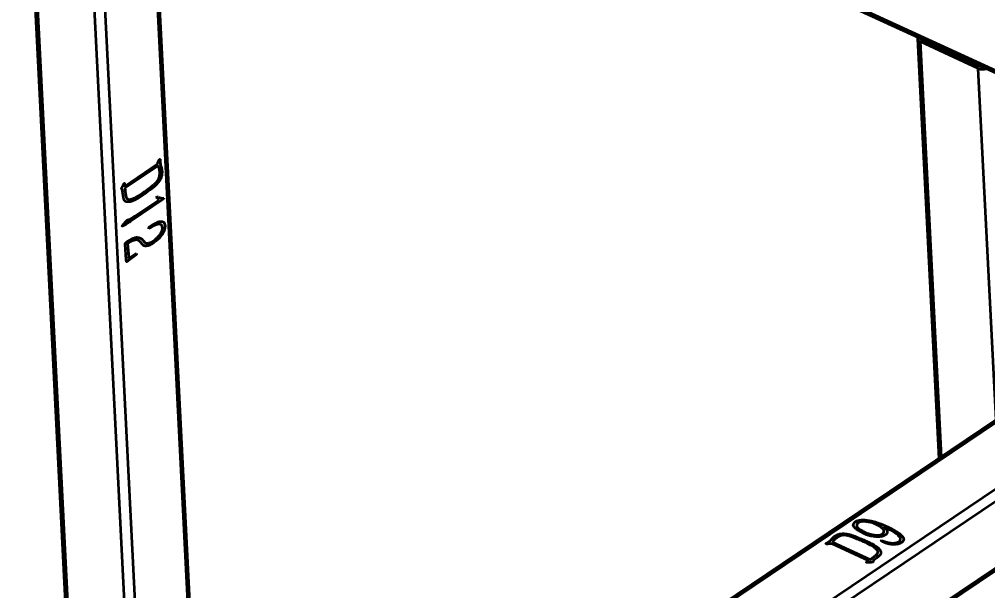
# Model space of a CAD drawing. Header units: millimetres. Extents: x 0 to 14850, y 0 to 10502.
# Drawn here: x 5102 to 7483, y 7510 to 8915 of the extents above; entities that cross this region are included whole.
import ezdxf

# ---------------------------------------------------------------- set-up
doc = ezdxf.new("R2010")
doc.units = ezdxf.units.MM
doc.header["$LTSCALE"] = 50
doc.layers.add('迈迪拼图', color=7, linetype='Continuous', lineweight=0)
doc.styles.add('SLDTEXTSTYLE4', font='SIMSUN.TTC')
doc.dimstyles.new('SLDDIMSTYLE0', dxfattribs={"dimtxt": 175, "dimasz": 175, "dimexe": 0, "dimexo": 0.0625, "dimgap": 43.75, "dimtad": 2, "dimlfac": 0.22, "dimrnd": 1e-09, "dimzin": 12, "dimdsep": 46, "dimtxsty": 'SLDTEXTSTYLE4', "dimsah": 1, "dimcen": 0.09, "dimadec": 0, "dimazin": 3, "dimtfac": 1, "dimtdec": 3, "dimtofl": 0, "dimtmove": 0, "dimatfit": 3, "dimfxl": 0, "dimfrac": 2, "dimtolj": 1, "dimtzin": 12, "dimarcsym": 0})

# ---------------------------------------------------------------- blocks, each defined once
blk = doc.blocks.new('_D')
at = {"layer": '迈迪拼图'}
for p, q in [((5247.2, 10188.9), (5711.4, 10501.9)), ((12500.6, 7344.7), (5678.4, 10479.6)), ((12069.3, 7054), (12533.6, 7366.9))]:
    blk.add_line(p, q, dxfattribs=at)
for points in [[(5678.4, 10479.6), (5798.5, 10394.8), (5821, 10443.8)], [(12500.6, 7344.7), (12380.5, 7429.5), (12358, 7380.6)]]:
    blk.add_solid(points, dxfattribs=at)
at = {"layer": '迈迪拼图', "insert": (8989.5, 9182.3), "char_height": 175, "attachment_point": 1, "rotation": 335.32, "style": 'SLDTEXTSTYLE4'}
blk.add_mtext('2000', dxfattribs=at)

msp = doc.modelspace()

# ---------------------------------------------------------------- linework, layer by layer
at = {"color": 7, "linetype": 'Continuous', "lineweight": 35}
for p, q in [((5254.522, 9816.572), (8255.507, 8437.543)), ((5531.649, 7277.388), (5406.894, 9746.553)), ((5102.046, 9712.559), (5226.139, 7256.496)), ((7310.449, 8867.888), (7362.605, 7835.612)), ((7459.88, 8794.886), (7316.615, 8860.72)), ((7465.877, 8798.928), (7322.611, 8864.763)), ((5447.913, 8571.516), (5447.611, 8567.706)), ((5447.913, 8571.516), (5448.255, 8571.359)), ((5448.255, 8571.359), (5447.952, 8567.549)), ((5361.159, 8505.464), (5441.831, 8559.847)), ((5442.835, 8555.324), (5361.388, 8500.418)), ((5443.176, 8555.167), (5361.729, 8500.261)), ((5442.776, 8563.085), (5444.905, 8568.097)), ((5442.835, 8555.324), (5443.176, 8555.167)), ((5444.593, 8552.339), (5443.176, 8555.167)), ((5447.611, 8567.706), (5447.814, 8563.676)), ((5447.611, 8567.706), (5447.952, 8567.549)), ((5447.814, 8563.676), (5448.155, 8563.519)), ((5447.952, 8567.549), (5448.155, 8563.519)), ((5448.459, 8560.712), (5448.961, 8556.853)), ((5448.459, 8560.712), (5448.8, 8560.555)), ((5448.8, 8560.555), (5449.302, 8556.696)), ((5448.961, 8556.853), (5451.018, 8550.673)), ((5448.961, 8556.853), (5449.302, 8556.696)), ((5449.302, 8556.696), (5451.36, 8550.516)), ((5451.018, 8550.673), (5451.36, 8550.516)), ((5452.382, 8542.814), (5452.724, 8542.657)), ((8406.321, 8539.211), (5707.878, 6720.113)), ((8415.725, 8539.165), (5717.282, 6720.067)), ((5356.644, 8506.617), (5358.511, 8510.27)), ((5360.527, 8511.394), (5360.818, 8505.621)), ((5360.527, 8511.394), (5360.868, 8511.238)), ((5360.818, 8505.621), (5361.159, 8505.464)), ((5360.868, 8511.238), (5361.159, 8505.464)), ((5361.388, 8500.418), (5361.729, 8500.261)), ((5356.732, 8485.72), (5355.528, 8493.687)), ((5361.69, 8494.444), (5362.894, 8486.478)), ((5361.69, 8494.444), (5362.031, 8494.287)), ((5362.031, 8494.287), (5363.235, 8486.321)), ((5362.894, 8486.478), (5363.235, 8486.321)), ((5400.459, 8480.057), (5400.8, 8479.9)), ((5438.51, 8477.153), (5441.094, 8479.693)), ((5445.95, 8471.794), (5438.51, 8477.153)), ((5440.752, 8479.85), (5442.723, 8479.042)), ((5441.094, 8479.693), (5443.064, 8478.886)), ((5454.015, 8476.019), (5457.53, 8475.995)), ((5457.197, 8475.997), (5457.296, 8474.037)), ((5457.53, 8475.995), (5457.637, 8473.88)), ((5457.296, 8474.037), (5375.519, 8419.115)), ((5457.637, 8473.88), (5375.86, 8418.959)), ((5385.591, 8431.282), (5445.95, 8471.794)), ((5457.296, 8474.037), (5457.637, 8473.88)), ((5860.548, 6654.233), (8558.99, 8473.33)), ((5356.575, 8409.948), (5358.534, 8412.244)), ((5358.534, 8412.244), (5363.968, 8418.124)), ((5375.519, 8419.115), (5375.86, 8418.959)), ((5459.858, 8407.457), (5460.199, 8407.3)), ((5420.268, 8400.333), (5420.121, 8403.248)), ((5425.022, 8403.747), (5420.25, 8400.696)), ((5425.363, 8403.59), (5420.268, 8400.333)), ((5425.022, 8403.747), (5425.363, 8403.59)), ((5364.878, 8324.509), (5362.163, 8362.374)), ((5374.275, 8368.118), (5367.8, 8364.167)), ((5367.8, 8364.167), (5370.457, 8330.253)), ((5367.8, 8364.167), (5368.141, 8364.01)), ((5374.616, 8367.961), (5368.141, 8364.01)), ((5368.141, 8364.01), (5370.798, 8330.096)), ((5374.275, 8368.118), (5374.616, 8367.961)), ((5404.875, 8361.433), (5399.63, 8367.681)), ((5404.565, 8373.581), (5408.979, 8368.37)), ((5404.565, 8373.581), (5404.906, 8373.425)), ((5404.906, 8373.425), (5409.32, 8368.213)), ((5408.979, 8368.37), (5413.157, 8365.291)), ((5408.979, 8368.37), (5409.32, 8368.213)), ((5424.287, 8361.339), (5424.628, 8361.183)), ((5389.733, 8336.656), (5369.46, 8321.984)), ((5390.074, 8336.499), (5369.801, 8321.828)), ((5376.488, 8330.917), (5389.938, 8339.186)), ((5389.615, 8338.987), (5389.733, 8336.656)), ((5389.733, 8336.656), (5390.074, 8336.499)), ((5389.938, 8339.186), (5390.074, 8336.499)), ((5369.46, 8321.984), (5369.801, 8321.828)), ((5370.457, 8330.253), (5370.798, 8330.096)), ((5370.928, 8328.909), (5371.354, 8328.713)), ((6030.258, 6567.98), (8577.887, 8285.409)), ((7156.242, 7678.483), (7156.223, 7678.859)), ((7235.85, 7662.85), (7229.186, 7666.094)), ((7229.205, 7665.718), (7229.186, 7666.094)), ((7106.44, 7643.528), (7106.421, 7643.903)), ((7194.656, 7648.782), (7194.637, 7649.158)), ((7224.563, 7649.881), (7224.544, 7650.257)), ((7245.881, 7657.905), (7235.85, 7662.85)), ((7241.222, 7665.083), (7241.203, 7665.458)), ((7085.27, 7625.879), (7088.597, 7627.505)), ((7085.289, 7625.503), (7085.27, 7625.879)), ((7085.289, 7625.503), (7088.616, 7627.129)), ((7088.597, 7627.505), (7091.813, 7629.673)), ((7088.616, 7627.129), (7088.597, 7627.505)), ((7088.616, 7627.129), (7091.832, 7629.297)), ((7095.292, 7625.281), (7089.912, 7624.625)), ((7091.832, 7629.297), (7091.813, 7629.673)), ((7093.891, 7631.691), (7096.793, 7634.029)), ((7093.91, 7631.315), (7093.891, 7631.691)), ((7093.91, 7631.315), (7096.812, 7633.654)), ((7096.793, 7634.029), (7100.711, 7638.848)), ((7096.812, 7633.654), (7096.793, 7634.029)), ((7096.812, 7633.654), (7100.73, 7638.472)), ((7190.298, 7583.899), (7098.519, 7626.074)), ((7100.73, 7638.472), (7100.711, 7638.848)), ((7103.128, 7632.152), (7101.61, 7629.54)), ((7101.61, 7629.54), (7194.272, 7586.96)), ((7101.629, 7629.165), (7101.61, 7629.54)), ((7101.629, 7629.165), (7194.291, 7586.584)), ((7188.473, 7630.111), (7188.454, 7630.487)), ((7219.93, 7632.467), (7222.096, 7633.928)), ((7223.614, 7630.774), (7219.93, 7632.467)), ((7220.272, 7632.31), (7222.115, 7633.552)), ((7222.115, 7633.552), (7222.096, 7633.928)), ((7199.038, 7590.174), (7204.93, 7595.146)), ((7199.057, 7589.798), (7204.949, 7594.77)), ((7204.949, 7594.77), (7204.93, 7595.146)), ((7185.691, 7580.793), (7190.298, 7583.899)), ((7185.71, 7580.417), (7185.691, 7580.793)), ((7185.71, 7580.417), (7190.317, 7583.523)), ((7191.964, 7579.462), (7187.859, 7579.254)), ((7190.317, 7583.523), (7190.298, 7583.899)), ((7194.291, 7586.584), (7194.272, 7586.96)), ((7199.057, 7589.798), (7199.038, 7590.174)), ((7209.198, 7589.875), (7203.307, 7584.903))]:
    msp.add_line(p, q, dxfattribs=at)
at = {"color": 8, "linetype": 'Continuous', "lineweight": 35}
for p, q in [((5255.561, 9822.508), (8261.165, 8441.357)), ((5268.589, 9810.107), (5401.207, 7185.31)), ((5375.57, 7183.495), (5242.988, 9807.573)), ((5527.135, 7270.201), (5401.901, 9748.847)), ((5107.658, 9716.343), (5232.304, 7249.329)), ((7316.615, 8860.72), (7368.218, 7839.395)), ((7322.061, 8866.485), (7322.137, 8864.998)), ((7455.449, 8803.72), (7455.373, 8805.225)), ((7503.547, 7930.625), (7459.88, 8794.886)), ((7468.543, 8799.173), (7468.598, 8798.095)), ((8573.394, 8452.031), (5880.609, 6636.747)), ((6024.56, 6570.598), (8581.368, 8294.215))]:
    msp.add_line(p, q, dxfattribs=at)
at = {"color": 7, "linetype": 'Continuous', "lineweight": 35, "flags": 128}
msp.add_lwpolyline([(7311.355, 8871.405), (7310.6, 8869.527), (7310.48, 8867.522), (7311.056, 8865.566), (7312.306, 8863.735), (7314.184, 8862.099), (7316.615, 8860.72)], dxfattribs=at)
at = {"color": 7, "linetype": 'Continuous', "lineweight": 35}
for centre, radius, start, end in [((7324.312, 8869.478), 5.012, 202.20786, 250.17102), ((7470.983, 8821.928), 29.232, 247.679266, 287.403735), ((7471.154, 8811.338), 13.485, 246.964134, 271.086344)]:
    msp.add_arc(centre, radius, start, end, dxfattribs=at)
for points, knots in [([(5444.905, 8568.097), (5445.084, 8568.574), (5445.41, 8569.442), (5446.091, 8570.495), (5446.741, 8571.253), (5447.356, 8571.599), (5447.891, 8571.659), (5448.133, 8571.459), (5448.255, 8571.359)], [0, 0, 0, 0, 0.24175113, 0.43964819, 0.60107501, 0.74420219, 0.87186555, 1, 1, 1, 1]), ([(5441.831, 8559.847), (5441.982, 8560.48), (5442.238, 8561.56), (5442.619, 8562.639), (5442.776, 8563.085)], [0, 0, 0, 0, 0.58635291, 1, 1, 1, 1]), ([(5447.439, 8537.085), (5447.422, 8537.773), (5447.386, 8539.219), (5447.132, 8541.346), (5446.812, 8543.625), (5446.379, 8545.918), (5445.868, 8548.027), (5445.446, 8549.872), (5445.023, 8551.265), (5444.723, 8552.014), (5444.593, 8552.339)], [0, 0, 0, 0, 0.120319144, 0.252758901, 0.395908838, 0.551919545, 0.702126252, 0.826747416, 0.924982714, 1, 1, 1, 1]), ([(5447.814, 8563.676), (5447.825, 8563.614), (5447.87, 8563.357), (5447.998, 8562.804), (5448.212, 8561.887), (5448.368, 8561.143), (5448.459, 8560.712)], [0, 0, 0, 0, 0.06048324, 0.25174806, 0.56544567, 1, 1, 1, 1]), ([(5448.155, 8563.519), (5448.166, 8563.457), (5448.211, 8563.2), (5448.339, 8562.647), (5448.553, 8561.73), (5448.709, 8560.987), (5448.8, 8560.555)], [0, 0, 0, 0, 0.06048324, 0.25174806, 0.56544567, 1, 1, 1, 1]), ([(5451.018, 8550.673), (5451.17, 8550.146), (5451.487, 8549.043), (5451.85, 8547.182), (5452.176, 8545.105), (5452.312, 8543.595), (5452.382, 8542.814)], [0, 0, 0, 0, 0.218817189, 0.458514787, 0.71988485, 1, 1, 1, 1]), ([(5451.36, 8550.516), (5451.511, 8549.99), (5451.828, 8548.886), (5452.191, 8547.025), (5452.517, 8544.948), (5452.653, 8543.438), (5452.724, 8542.657)], [0, 0, 0, 0, 0.218817189, 0.458514787, 0.71988485, 1, 1, 1, 1]), ([(5452.382, 8542.814), (5452.416, 8541.999), (5452.481, 8540.444), (5452.444, 8538.112), (5452.358, 8535.948), (5452.101, 8533.263), (5451.422, 8529.953), (5450.124, 8526.002), (5448.266, 8522.111), (5446.375, 8518.957), (5444.6, 8516.443), (5443.077, 8514.474), (5441.37, 8512.471), (5439.493, 8510.407), (5437.428, 8508.301), (5435.173, 8506.217), (5432.746, 8504.03), (5429.291, 8501.14), (5424.946, 8497.678), (5419.758, 8493.83), (5414.568, 8490.191), (5410.228, 8486.971), (5406.806, 8484.514), (5404.461, 8482.843), (5402.374, 8481.374), (5401.067, 8480.475), (5400.459, 8480.057)], [0, 0, 0, 0, 0.02993597, 0.05712912, 0.08267692, 0.10567088, 0.14844661, 0.19065784, 0.2334915, 0.27933633, 0.30392475, 0.33070447, 0.35934525, 0.39041112, 0.4238875, 0.45979383, 0.49799686, 0.53917941, 0.62228246, 0.70126381, 0.7805225, 0.86298687, 0.90314989, 0.93943058, 0.97183056, 1, 1, 1, 1]), ([(5452.724, 8542.657), (5452.758, 8541.842), (5452.822, 8540.287), (5452.786, 8537.955), (5452.699, 8535.792), (5452.442, 8533.107), (5451.763, 8529.797), (5450.465, 8525.846), (5448.607, 8521.954), (5446.716, 8518.8), (5444.941, 8516.286), (5443.418, 8514.318), (5441.711, 8512.315), (5439.834, 8510.25), (5437.769, 8508.144), (5435.514, 8506.06), (5433.087, 8503.874), (5429.632, 8500.984), (5425.287, 8497.521), (5420.099, 8493.673), (5414.909, 8490.035), (5410.569, 8486.815), (5407.147, 8484.358), (5404.803, 8482.686), (5402.715, 8481.217), (5401.408, 8480.318), (5400.8, 8479.9)], [0, 0, 0, 0, 0.02993597, 0.05712912, 0.08267692, 0.10567088, 0.14844661, 0.19065784, 0.2334915, 0.27933633, 0.30392475, 0.33070447, 0.35934525, 0.39041112, 0.4238875, 0.45979383, 0.49799686, 0.53917941, 0.62228246, 0.70126381, 0.7805225, 0.86298687, 0.90314989, 0.93943058, 0.97183056, 1, 1, 1, 1]), ([(5414.075, 8494.435), (5414.954, 8495.095), (5416.772, 8496.461), (5419.595, 8498.61), (5422.609, 8500.876), (5425.732, 8503.203), (5428.798, 8505.518), (5431.615, 8507.891), (5434.143, 8510.058), (5436.365, 8512.215), (5438.347, 8514.329), (5440.139, 8516.433), (5441.726, 8518.62), (5443.169, 8520.78), (5444.393, 8523), (5445.373, 8525.241), (5446.137, 8527.508), (5446.761, 8530.399), (5447.266, 8533.641), (5447.385, 8536.02), (5447.439, 8537.085)], [0, 0, 0, 0, 0.06304526, 0.13045595, 0.20273976, 0.27935623, 0.35441847, 0.42271832, 0.48363871, 0.53812756, 0.58738825, 0.63393331, 0.67784955, 0.71954147, 0.75920387, 0.7972761, 0.83430988, 0.87249403, 0.9429155, 1, 1, 1, 1]), ([(5353.242, 8498.323), (5353.232, 8498.487), (5353.206, 8498.895), (5353.491, 8499.773), (5353.927, 8500.921), (5354.555, 8502.297), (5355.218, 8503.696), (5355.773, 8504.94), (5356.247, 8505.88), (5356.528, 8506.402), (5356.644, 8506.617)], [0, 0, 0, 0, 0.06438682, 0.16078187, 0.29615797, 0.47293389, 0.65481168, 0.80462411, 0.91961644, 1, 1, 1, 1]), ([(5358.511, 8510.27), (5358.665, 8510.577), (5358.94, 8511.127), (5359.354, 8511.807), (5359.68, 8512.32), (5360.047, 8512.6), (5360.374, 8512.666), (5360.767, 8512.704), (5360.916, 8512.089), (5360.886, 8511.568), (5360.868, 8511.238)], [0, 0, 0, 0, 0.17761857, 0.31860907, 0.42016637, 0.49210237, 0.59796119, 0.68914972, 0.80249762, 1, 1, 1, 1]), ([(5360.327, 8512.799), (5360.337, 8512.798), (5360.416, 8512.787), (5360.582, 8512.35), (5360.551, 8511.82), (5360.527, 8511.394)], [0, 0, 0, 0, 0.02879934, 0.21935164, 1, 1, 1, 1]), ([(5361.388, 8500.418), (5361.394, 8499.772), (5361.404, 8498.568), (5361.465, 8496.923), (5361.544, 8495.566), (5361.645, 8494.788), (5361.69, 8494.444)], [0, 0, 0, 0, 0.31580491, 0.58830612, 0.81779531, 1, 1, 1, 1]), ([(5361.729, 8500.261), (5361.735, 8499.615), (5361.746, 8498.411), (5361.806, 8496.767), (5361.885, 8495.409), (5361.986, 8494.631), (5362.031, 8494.287)], [0, 0, 0, 0, 0.31580491, 0.58830612, 0.81779531, 1, 1, 1, 1]), ([(5355.528, 8493.687), (5355.376, 8494.425), (5355.099, 8495.773), (5354.38, 8496.951), (5353.808, 8497.553), (5353.503, 8497.877), (5353.316, 8498.114), (5353.259, 8498.275), (5353.242, 8498.323)], [0, 0, 0, 0, 0.37640459, 0.68720906, 0.81327635, 0.90782682, 0.97235792, 1, 1, 1, 1]), ([(5400.8, 8479.9), (5400.122, 8479.478), (5398.68, 8478.582), (5396.391, 8477.24), (5393.858, 8475.687), (5390.173, 8473.521), (5385.479, 8470.916), (5380.818, 8468.799), (5377.227, 8467.508), (5374.646, 8466.811), (5372.171, 8466.367), (5369.835, 8466.254), (5367.661, 8466.313), (5365.719, 8466.646), (5364.018, 8467.166), (5362.549, 8467.913), (5361.331, 8468.946), (5360.309, 8470.228), (5359.489, 8471.78), (5358.9, 8473.713), (5358.393, 8476.015), (5357.852, 8478.765), (5357.29, 8482.052), (5356.927, 8484.442), (5356.732, 8485.72)], [0, 0, 0, 0, 0.03519331, 0.07476752, 0.11868005, 0.16658324, 0.26583372, 0.36208211, 0.40931607, 0.45491615, 0.49995669, 0.54394733, 0.58623233, 0.62490913, 0.66087655, 0.6935593, 0.7247768, 0.75526342, 0.78586754, 0.8166344, 0.85165212, 0.89367057, 0.9431127, 1, 1, 1, 1]), ([(5362.894, 8486.478), (5363.2, 8484.542), (5363.811, 8480.673), (5364.978, 8475.584), (5367.057, 8474.398), (5367.867, 8473.936)], [0, 0, 0, 0, 0.37928648, 0.75803309, 1, 1, 1, 1]), ([(5363.235, 8486.321), (5363.541, 8484.385), (5364.152, 8480.516), (5365.32, 8475.427), (5367.398, 8474.242), (5368.208, 8473.78)], [0, 0, 0, 0, 0.37928648, 0.75803309, 1, 1, 1, 1]), ([(5400.459, 8480.057), (5399.78, 8479.635), (5398.339, 8478.739), (5396.05, 8477.397), (5393.516, 8475.844), (5389.832, 8473.677), (5385.138, 8471.073), (5380.477, 8468.956), (5376.886, 8467.665), (5374.305, 8466.968), (5371.83, 8466.524), (5369.494, 8466.41), (5367.32, 8466.47), (5365.974, 8466.701), (5365.345, 8466.851), (5365.343, 8466.852)], [0, 0, 0, 0, 0.03519331, 0.074767519, 0.118680047, 0.166583237, 0.265833717, 0.362082112, 0.409316075, 0.454916147, 0.499956687, 0.543947327, 0.586232326, 0.624909135, 0.625, 0.625, 0.625, 0.625]), ([(5368.934, 8473.229), (5369.101, 8473.095), (5370.979, 8471.578), (5376.514, 8473.178), (5386.225, 8476.333), (5399.018, 8483.993), (5409.055, 8490.954), (5414.075, 8494.435)], [0, 0, 0, 0, 0.01590035, 0.1796631, 0.34364488, 0.6716933, 1, 1, 1, 1]), ([(5443.895, 8478.545), (5445.24, 8477.906), (5448.36, 8476.424), (5451.964, 8476.166), (5454.015, 8476.019)], [0, 0, 0, 0, 0.43107803, 1, 1, 1, 1]), ([(5363.968, 8418.124), (5364.478, 8418.73), (5365.36, 8419.778), (5366.517, 8421.07), (5367.279, 8421.878), (5367.891, 8422.387), (5368.51, 8422.389), (5369.415, 8422.663), (5370.579, 8422.918), (5371.942, 8423.357), (5373.424, 8423.921), (5375.015, 8424.612), (5376.796, 8425.601), (5378.477, 8426.563), (5380.107, 8427.645), (5381.667, 8428.664), (5383.531, 8429.885), (5384.869, 8430.792), (5385.591, 8431.282)], [0, 0, 0, 0, 0.076319, 0.1319609, 0.16936546, 0.18699139, 0.21449282, 0.25835662, 0.31399851, 0.3785449, 0.44759003, 0.51804054, 0.59610817, 0.68946766, 0.74640372, 0.8178283, 0.90167214, 1, 1, 1, 1]), ([(5375.86, 8418.959), (5375.122, 8418.484), (5373.706, 8417.575), (5371.682, 8416.215), (5369.847, 8415.063), (5368.204, 8413.962), (5366.748, 8413.046), (5365.483, 8412.267), (5364.41, 8411.551), (5362.723, 8410.539), (5360.41, 8409.213), (5358, 8407.856), (5356.307, 8407.127), (5355.5, 8406.828), (5354.888, 8406.847), (5354.937, 8407.268), (5354.956, 8407.438)], [0, 0, 0, 0, 0.10365948, 0.19875551, 0.28425641, 0.3611906, 0.42960333, 0.48840567, 0.53863312, 0.58035654, 0.7249894, 0.86256368, 0.92018947, 0.96040834, 0.98393802, 1, 1, 1, 1]), ([(5375.519, 8419.115), (5371.96, 8416.777), (5366.622, 8413.27), (5360.372, 8409.476), (5357.27, 8407.872), (5355.734, 8407.129), (5355.134, 8407.05), (5354.95, 8407.026)], [0, 0, 0, 0, 0.518546295, 0.777713756, 0.9075403, 0.971722607, 1, 1, 1, 1]), ([(5354.956, 8407.438), (5354.977, 8407.492), (5355.069, 8407.727), (5355.283, 8408.243), (5355.784, 8409.097), (5356.275, 8409.625), (5356.575, 8409.948)], [0, 0, 0, 0, 0.05542297, 0.24418679, 0.53682845, 1, 1, 1, 1]), ([(5420.121, 8403.248), (5420.855, 8403.805), (5422.255, 8404.867), (5424.264, 8406.345), (5426.072, 8407.614), (5428.266, 8409.146), (5431.034, 8410.93), (5433.269, 8412.224), (5434.444, 8412.904)], [0, 0, 0, 0, 0.15459008, 0.29471376, 0.42200728, 0.53336569, 0.75452059, 1, 1, 1, 1]), ([(5459.858, 8407.457), (5459.851, 8406.77), (5459.837, 8405.394), (5459.581, 8403.221), (5459.171, 8400.99), (5458.386, 8397.968), (5457.017, 8394.174), (5455.261, 8390.482), (5453.593, 8387.643), (5452.164, 8385.49), (5450.587, 8383.302), (5448.233, 8380.388), (5445.094, 8376.918), (5441.106, 8373.186), (5436.939, 8369.758), (5432.663, 8366.51), (5428.416, 8363.656), (5425.632, 8362.094), (5424.287, 8361.339)], [0, 0, 0, 0, 0.03516325, 0.07046876, 0.10526088, 0.14109755, 0.21197021, 0.28295884, 0.31986972, 0.3581347, 0.39941166, 0.44301746, 0.53312555, 0.62371022, 0.7171611, 0.81469695, 0.91052316, 1, 1, 1, 1]), ([(5460.199, 8407.3), (5460.192, 8406.614), (5460.179, 8405.237), (5459.922, 8403.064), (5459.512, 8400.833), (5458.727, 8397.811), (5457.358, 8394.017), (5455.602, 8390.326), (5453.934, 8387.486), (5452.505, 8385.333), (5450.928, 8383.145), (5448.575, 8380.231), (5445.435, 8376.761), (5441.447, 8373.029), (5437.28, 8369.601), (5433.005, 8366.353), (5428.757, 8363.499), (5425.973, 8361.937), (5424.628, 8361.183)], [0, 0, 0, 0, 0.03516325, 0.07046876, 0.10526088, 0.14109755, 0.21197021, 0.28295884, 0.31986972, 0.3581347, 0.39941166, 0.44301746, 0.53312555, 0.62371022, 0.7171611, 0.81469695, 0.91052316, 1, 1, 1, 1]), ([(5448.441, 8411.208), (5447.785, 8411.496), (5445.985, 8412.288), (5441.019, 8411.711), (5433.791, 8408.979), (5427.946, 8405.491), (5425.022, 8403.747)], [0, 0, 0, 0, 0.10286253, 0.28229629, 0.6409703, 1, 1, 1, 1]), ([(5448.782, 8411.051), (5448.126, 8411.339), (5446.326, 8412.131), (5441.36, 8411.554), (5434.133, 8408.822), (5428.287, 8405.335), (5425.363, 8403.59)], [0, 0, 0, 0, 0.10286253, 0.28229629, 0.6409703, 1, 1, 1, 1]), ([(5434.444, 8412.904), (5435.316, 8413.409), (5436.999, 8414.385), (5439.44, 8415.698), (5441.699, 8416.7), (5443.838, 8417.56), (5445.94, 8418.168), (5448.075, 8418.453), (5450.315, 8418.547), (5452.565, 8418.373), (5454.681, 8417.927), (5456.444, 8417.044), (5457.819, 8415.778), (5458.699, 8414.057), (5459.296, 8412.237), (5459.723, 8410.495), (5460.077, 8408.914), (5460.16, 8407.817), (5460.199, 8407.3)], [0, 0, 0, 0, 0.07739328, 0.14959047, 0.21690567, 0.27930194, 0.34159904, 0.40834023, 0.48037546, 0.55779241, 0.63332571, 0.70128762, 0.76234076, 0.82020073, 0.87309812, 0.92088683, 0.96272163, 1, 1, 1, 1]), ([(5453.9, 8402.67), (5453.673, 8404.396), (5453.217, 8407.856), (5451.258, 8410.218), (5449.85, 8410.675), (5449.628, 8410.746)], [0, 0, 0, 0, 0.45612942, 0.91452064, 1, 1, 1, 1]), ([(5456.96, 8416.26), (5457.039, 8416.212), (5458.146, 8415.54), (5459.058, 8412.251), (5459.591, 8409.056), (5459.858, 8407.457)], [0, 0, 0, 0, 0.03677475, 0.51798636, 1, 1, 1, 1]), ([(5441.103, 8378.673), (5441.959, 8379.54), (5443.629, 8381.231), (5446.016, 8383.933), (5448.201, 8386.739), (5450.203, 8389.585), (5451.92, 8392.626), (5453.09, 8395.912), (5453.827, 8399.348), (5453.875, 8401.528), (5453.9, 8402.67)], [0, 0, 0, 0, 0.13755142, 0.26827094, 0.39488676, 0.51590792, 0.63159147, 0.74624507, 0.86712053, 1, 1, 1, 1]), ([(5362.163, 8362.374), (5362.137, 8362.841), (5362.085, 8363.768), (5362.789, 8365.187), (5363.649, 8366.202), (5364.687, 8367.095), (5366.073, 8368.17), (5368.468, 8369.849), (5371.886, 8372.014), (5374.717, 8373.605), (5376.199, 8374.437)], [0, 0, 0, 0, 0.06957193, 0.13812929, 0.18421264, 0.25132385, 0.34119282, 0.45429293, 0.71429233, 1, 1, 1, 1]), ([(5394.208, 8372.002), (5394.09, 8372.102), (5392.182, 8373.72), (5387.26, 8373.195), (5380.638, 8371.548), (5376.396, 8369.261), (5374.275, 8368.118)], [0, 0, 0, 0, 0.02484642, 0.40338562, 0.70178433, 1, 1, 1, 1]), ([(5399.63, 8367.681), (5398.916, 8368.445), (5397.567, 8369.887), (5395.402, 8371.589), (5393.128, 8372.678), (5390.665, 8373.02), (5388.185, 8372.947), (5385.666, 8372.589), (5382.94, 8371.833), (5380.486, 8370.923), (5378.438, 8370.025), (5377.019, 8369.388), (5375.761, 8368.684), (5374.982, 8368.192), (5374.616, 8367.961)], [0, 0, 0, 0, 0.1211525, 0.22861183, 0.32899991, 0.42725369, 0.52189643, 0.6103543, 0.70434441, 0.81352877, 0.869175, 0.9189465, 0.96192585, 1, 1, 1, 1]), ([(5376.199, 8374.437), (5377.067, 8374.875), (5378.738, 8375.718), (5381.152, 8376.766), (5383.39, 8377.666), (5385.462, 8378.379), (5387.358, 8378.933), (5389.083, 8379.295), (5390.63, 8379.461), (5392.405, 8379.412), (5394.358, 8379.164), (5396.463, 8378.772), (5398.244, 8378.196), (5400.236, 8377.265), (5402.449, 8375.691), (5404.071, 8374.195), (5404.906, 8373.425)], [0, 0, 0, 0, 0.07883517, 0.1518639, 0.2204205, 0.28391842, 0.34313526, 0.39689978, 0.44697915, 0.49273688, 0.57533185, 0.64969116, 0.71549911, 0.77316879, 0.88325232, 1, 1, 1, 1]), ([(5398.973, 8377.701), (5399.184, 8377.639), (5401.398, 8376.994), (5403.061, 8375.202), (5404.565, 8373.581)], [0, 0, 0, 0, 0.09543688, 1, 1, 1, 1]), ([(5424.628, 8361.183), (5423.237, 8360.559), (5420.441, 8359.305), (5417.044, 8358.413), (5414.437, 8357.908), (5412.688, 8357.818), (5411.118, 8357.851), (5409.277, 8358.305), (5407.121, 8359.363), (5405.646, 8360.722), (5404.875, 8361.433)], [0, 0, 0, 0, 0.18635032, 0.37451132, 0.46613052, 0.54967148, 0.62698491, 0.69744274, 0.84177266, 1, 1, 1, 1]), ([(5424.287, 8361.339), (5422.198, 8360.449), (5418.021, 8358.67), (5412.478, 8357.771), (5409.077, 8358.122), (5407.939, 8358.992), (5407.934, 8358.995)], [0, 0, 0, 0, 0.35886527, 0.71759783, 0.99894987, 1, 1, 1, 1]), ([(5409.32, 8368.213), (5409.689, 8367.807), (5410.397, 8367.028), (5411.505, 8366.022), (5412.678, 8365.359), (5413.867, 8364.83), (5415.279, 8364.689), (5416.95, 8364.793), (5418.96, 8365.173), (5422.052, 8366.07), (5426.13, 8367.68), (5431.109, 8370.493), (5436.118, 8374.185), (5439.416, 8377.154), (5441.103, 8378.673)], [0, 0, 0, 0, 0.05295924, 0.10162813, 0.14757954, 0.18986468, 0.23400112, 0.28648096, 0.34693181, 0.41697539, 0.56274103, 0.70511874, 0.84913706, 1, 1, 1, 1]), ([(5369.801, 8321.828), (5369.408, 8321.526), (5368.72, 8321), (5367.813, 8320.384), (5367.187, 8319.907), (5366.673, 8319.586), (5366.207, 8319.465), (5365.689, 8319.35), (5365.319, 8319.852), (5365.193, 8320.917), (5364.963, 8322.462), (5364.909, 8323.76), (5364.878, 8324.509)], [0, 0, 0, 0, 0.13828447, 0.24185969, 0.31624434, 0.35880566, 0.41934675, 0.4846487, 0.53840638, 0.64099009, 0.79290061, 1, 1, 1, 1]), ([(5369.46, 8321.984), (5368.574, 8321.297), (5367.457, 8320.431), (5366.214, 8319.68), (5365.918, 8319.654), (5365.84, 8319.647)], [0, 0, 0, 0, 0.73931515, 0.93175623, 1, 1, 1, 1]), ([(5370.457, 8330.253), (5370.47, 8329.878), (5370.492, 8329.244), (5370.862, 8329.046), (5371.013, 8328.966)], [0, 0, 0, 0, 0.59249356, 1, 1, 1, 1]), ([(5370.798, 8330.096), (5370.832, 8329.661), (5370.892, 8328.881), (5371.595, 8328.573), (5372.404, 8328.935), (5373.401, 8329.353), (5374.808, 8330.053), (5375.882, 8330.605), (5376.488, 8330.917)], [0, 0, 0, 0, 0.15312419, 0.27427629, 0.36646926, 0.51622597, 0.72734863, 1, 1, 1, 1]), ([(7168.085, 7656.291), (7167.145, 7656.828), (7165.193, 7657.942), (7162.479, 7659.854), (7159.664, 7661.959), (7156.976, 7664.243), (7154.607, 7666.558), (7153.029, 7668.849), (7152.336, 7671.043), (7152.644, 7673.081), (7153.433, 7674.876), (7154.19, 7676.451), (7155.097, 7677.769), (7155.871, 7678.518), (7156.223, 7678.859)], [0, 0, 0, 0, 0.08969013, 0.18643681, 0.29101779, 0.40329822, 0.51202166, 0.6074857, 0.69201728, 0.77001605, 0.84068833, 0.90264073, 0.95566542, 1, 1, 1, 1]), ([(7153.214, 7670.883), (7153.019, 7671.597), (7152.308, 7674.192), (7154.589, 7676.68), (7156.242, 7678.483)], [0, 0, 0, 0, 0.275429032, 1, 1, 1, 1]), ([(7156.223, 7678.859), (7156.933, 7679.362), (7158.395, 7680.399), (7160.744, 7681.48), (7162.929, 7682.28), (7164.96, 7682.804), (7167.261, 7683.353), (7169.894, 7683.799), (7172.736, 7684.168), (7175.767, 7684.319), (7178.914, 7684.264), (7183.229, 7683.902), (7188.565, 7683.207), (7193.908, 7682.357), (7198.296, 7681.429), (7201.946, 7680.418), (7206.04, 7679.186), (7210.338, 7677.742), (7214.492, 7676.261), (7218.212, 7674.945), (7221.286, 7673.84), (7224.61, 7672.644), (7228.455, 7671.116), (7232.949, 7669.191), (7237.226, 7667.259), (7239.959, 7666.022), (7241.203, 7665.458)], [0, 0, 0, 0, 0.03361092, 0.06924671, 0.08884264, 0.11060772, 0.13553338, 0.1632108, 0.19279536, 0.22301322, 0.25508465, 0.28865178, 0.35692654, 0.42401789, 0.46033674, 0.50237435, 0.550785, 0.60524696, 0.65883319, 0.70464747, 0.74269038, 0.77296295, 0.82806257, 0.89006493, 0.94993523, 1, 1, 1, 1]), ([(7156.242, 7678.483), (7156.952, 7678.987), (7158.414, 7680.024), (7160.763, 7681.104), (7162.948, 7681.904), (7164.979, 7682.428), (7167.28, 7682.977), (7169.913, 7683.423), (7172.755, 7683.792), (7175.786, 7683.944), (7178.933, 7683.888), (7183.248, 7683.526), (7188.584, 7682.831), (7193.927, 7681.981), (7198.315, 7681.053), (7201.965, 7680.042), (7206.059, 7678.811), (7210.357, 7677.366), (7214.511, 7675.885), (7218.231, 7674.569), (7221.305, 7673.464), (7224.629, 7672.269), (7228.474, 7670.741), (7232.968, 7668.815), (7237.245, 7666.883), (7239.978, 7665.646), (7241.222, 7665.083)], [0, 0, 0, 0, 0.03361092, 0.06924671, 0.08884264, 0.11060772, 0.13553338, 0.1632108, 0.19279536, 0.22301322, 0.25508465, 0.28865178, 0.35692654, 0.42401789, 0.46033674, 0.50237435, 0.550785, 0.60524696, 0.65883319, 0.70464747, 0.74269038, 0.77296295, 0.82806257, 0.89006493, 0.94993523, 1, 1, 1, 1]), ([(7164.079, 7676.801), (7162.461, 7675.391), (7160.771, 7673.918), (7160.959, 7672.33), (7160.967, 7672.262)], [0, 0, 0, 0, 0.95694743, 1, 1, 1, 1]), ([(7161.089, 7671.053), (7161.065, 7669.975), (7161.005, 7667.34), (7164.676, 7663.696), (7170.276, 7659.861), (7177.268, 7656.023), (7184.996, 7651.843), (7191.424, 7650.053), (7194.637, 7649.158)], [0, 0, 0, 0, 0.10313402, 0.2520899, 0.40169044, 0.60124561, 0.80069304, 1, 1, 1, 1]), ([(7161.108, 7670.677), (7161.084, 7669.599), (7161.024, 7666.964), (7164.695, 7663.321), (7170.295, 7659.485), (7177.287, 7655.647), (7185.015, 7651.467), (7191.443, 7649.677), (7194.656, 7648.782)], [0, 0, 0, 0, 0.10313402, 0.2520899, 0.40169044, 0.60124561, 0.80069304, 1, 1, 1, 1]), ([(7208.803, 7673.004), (7207.192, 7673.705), (7203.957, 7675.112), (7198.603, 7676.909), (7192.788, 7678.411), (7187.609, 7679.397), (7183.318, 7679.959), (7180.122, 7680.188), (7176.997, 7680.235), (7173.967, 7680.101), (7171.063, 7679.736), (7168.401, 7679.062), (7166.032, 7678.07), (7164.742, 7677.231), (7164.079, 7676.801)], [0, 0, 0, 0, 0.12542369, 0.25190299, 0.38231611, 0.51689871, 0.58465332, 0.64947621, 0.71102846, 0.77193041, 0.8302074, 0.88593997, 0.94137835, 1, 1, 1, 1]), ([(7224.544, 7650.257), (7225.064, 7650.668), (7226.087, 7651.478), (7227.131, 7652.831), (7227.8, 7654.228), (7228.036, 7655.665), (7227.923, 7657.084), (7227.605, 7658.459), (7227.028, 7659.763), (7226.226, 7661.033), (7225.153, 7662.311), (7223.754, 7663.62), (7222.217, 7665.057), (7220.295, 7666.538), (7218.095, 7668.125), (7215.364, 7669.703), (7212.279, 7671.371), (7209.995, 7672.444), (7208.803, 7673.004)], [0, 0, 0, 0, 0.053650919, 0.105557517, 0.157015121, 0.209443893, 0.262198789, 0.313044955, 0.362503049, 0.411484563, 0.463623884, 0.520908094, 0.583575337, 0.652480575, 0.727837403, 0.81082428, 0.901252251, 1, 1, 1, 1]), ([(7229.186, 7666.094), (7229.665, 7665.63), (7230.57, 7664.755), (7231.727, 7663.474), (7232.777, 7662.365), (7233.901, 7661.063), (7234.927, 7659.432), (7235.899, 7657.372), (7236.193, 7655.052), (7235.98, 7652.976), (7235.363, 7651.213), (7234.403, 7649.873), (7233.058, 7648.548), (7231.916, 7647.724), (7231.323, 7647.296)], [0, 0, 0, 0, 0.08127614, 0.15328581, 0.21713699, 0.27144534, 0.37191606, 0.476846, 0.58965281, 0.71497556, 0.78167776, 0.85055337, 0.92248698, 1, 1, 1, 1]), ([(7100.711, 7638.848), (7101.059, 7639.238), (7101.788, 7640.056), (7103.117, 7641.287), (7104.646, 7642.593), (7105.816, 7643.457), (7106.421, 7643.903)], [0, 0, 0, 0, 0.218817189, 0.458514787, 0.71988485, 1, 1, 1, 1]), ([(7100.73, 7638.472), (7101.078, 7638.862), (7101.807, 7639.68), (7103.136, 7640.911), (7104.665, 7642.218), (7105.835, 7643.081), (7106.44, 7643.528)], [0, 0, 0, 0, 0.218817189, 0.458514787, 0.71988485, 1, 1, 1, 1]), ([(7114.096, 7642.135), (7113.536, 7641.78), (7112.361, 7641.034), (7110.752, 7639.764), (7109.036, 7638.366), (7107.454, 7636.841), (7105.944, 7635.379), (7104.676, 7634.102), (7103.767, 7633.053), (7103.321, 7632.424), (7103.128, 7632.152)], [0, 0, 0, 0, 0.12032505, 0.25277131, 0.39592828, 0.55221329, 0.70211162, 0.82673891, 0.92497903, 1, 1, 1, 1]), ([(7106.421, 7643.903), (7107.076, 7644.336), (7108.324, 7645.161), (7110.278, 7646.28), (7112.109, 7647.286), (7114.524, 7648.359), (7117.61, 7649.453), (7121.642, 7650.283), (7125.935, 7650.62), (7129.642, 7650.56), (7132.75, 7650.284), (7135.274, 7649.955), (7137.924, 7649.47), (7140.733, 7648.886), (7143.661, 7648.16), (7146.7, 7647.267), (7149.909, 7646.264), (7154.306, 7644.737), (7159.693, 7642.731), (7165.873, 7640.193), (7171.905, 7637.547), (7177.084, 7635.423), (7181.101, 7633.708), (7183.836, 7632.532), (7186.253, 7631.475), (7187.755, 7630.8), (7188.454, 7630.487)], [0, 0, 0, 0, 0.029938, 0.05713298, 0.0826825, 0.10575069, 0.14840886, 0.19062294, 0.23345949, 0.27930742, 0.3038975, 0.33067902, 0.35965099, 0.39071896, 0.4241976, 0.45976114, 0.49831403, 0.53949936, 0.62225745, 0.70159575, 0.78050785, 0.86332958, 0.90349531, 0.93942649, 0.97182866, 1, 1, 1, 1]), ([(7106.44, 7643.528), (7107.095, 7643.96), (7108.343, 7644.785), (7110.297, 7645.905), (7112.128, 7646.91), (7114.543, 7647.983), (7117.629, 7649.077), (7121.661, 7649.907), (7125.954, 7650.244), (7129.661, 7650.185), (7132.769, 7649.908), (7135.293, 7649.579), (7137.943, 7649.094), (7140.752, 7648.51), (7143.68, 7647.784), (7146.719, 7646.891), (7149.928, 7645.888), (7154.325, 7644.362), (7159.712, 7642.356), (7165.892, 7639.818), (7171.924, 7637.172), (7177.103, 7635.048), (7181.12, 7633.333), (7183.855, 7632.156), (7186.272, 7631.099), (7187.774, 7630.425), (7188.473, 7630.111)], [0, 0, 0, 0, 0.029938, 0.05713298, 0.0826825, 0.10575069, 0.14840886, 0.19062294, 0.23345949, 0.27930742, 0.3038975, 0.33067902, 0.35965099, 0.39071896, 0.4241976, 0.45976114, 0.49831403, 0.53949936, 0.62225745, 0.70159575, 0.78050785, 0.86332958, 0.90349531, 0.93942649, 0.97182866, 1, 1, 1, 1]), ([(7168.729, 7634.664), (7167.674, 7635.09), (7165.49, 7635.971), (7162.084, 7637.322), (7158.468, 7638.777), (7154.732, 7640.299), (7151.031, 7641.785), (7147.425, 7643.027), (7144.166, 7644.12), (7141.093, 7644.954), (7138.195, 7645.606), (7135.414, 7646.099), (7132.695, 7646.38), (7130.076, 7646.53), (7127.535, 7646.477), (7125.098, 7646.231), (7122.774, 7645.756), (7120.02, 7644.863), (7117.046, 7643.69), (7115.008, 7642.616), (7114.096, 7642.135)], [0, 0, 0, 0, 0.063051594, 0.13046906, 0.202218556, 0.278842728, 0.354453657, 0.422760373, 0.483686886, 0.538181216, 0.587446853, 0.633996585, 0.677917246, 0.719155471, 0.758821856, 0.797255725, 0.834293232, 0.87248122, 0.942909767, 1, 1, 1, 1]), ([(7231.323, 7647.296), (7230.417, 7646.69), (7228.628, 7645.493), (7225.146, 7644.124), (7221.125, 7643.164), (7217.358, 7642.789), (7214.066, 7642.651), (7211.324, 7642.714), (7208.364, 7642.84), (7204.164, 7643.209), (7198.863, 7643.935), (7193.733, 7645.06), (7189.749, 7646.251), (7186.646, 7647.31), (7183.476, 7648.573), (7179.143, 7650.469), (7173.918, 7653.02), (7170.005, 7655.215), (7168.085, 7656.291)], [0, 0, 0, 0, 0.05497994, 0.10860815, 0.16483425, 0.22651293, 0.26078983, 0.29773895, 0.33774926, 0.38150023, 0.47127044, 0.56121415, 0.6081226, 0.65833735, 0.71197969, 0.76969757, 0.88700609, 1, 1, 1, 1]), ([(7194.637, 7649.158), (7195.633, 7648.882), (7197.617, 7648.334), (7200.756, 7647.72), (7203.93, 7647.204), (7207.113, 7646.86), (7210.168, 7646.687), (7212.985, 7646.632), (7215.52, 7646.836), (7217.787, 7647.171), (7219.788, 7647.719), (7221.602, 7648.398), (7223.224, 7649.247), (7224.1, 7649.917), (7224.544, 7650.257)], [0, 0, 0, 0, 0.10413319, 0.20754257, 0.31019053, 0.41209321, 0.50780762, 0.59367416, 0.67050594, 0.73991917, 0.80455084, 0.86861183, 0.93350982, 1, 1, 1, 1]), ([(7194.656, 7648.782), (7195.652, 7648.507), (7197.636, 7647.958), (7200.775, 7647.344), (7203.948, 7646.828), (7207.132, 7646.484), (7210.187, 7646.311), (7213.004, 7646.256), (7215.539, 7646.46), (7217.806, 7646.795), (7219.807, 7647.343), (7221.621, 7648.022), (7223.243, 7648.871), (7224.119, 7649.541), (7224.563, 7649.881)], [0, 0, 0, 0, 0.10413319, 0.20754257, 0.31019053, 0.41209321, 0.50780762, 0.59367416, 0.67050594, 0.73991917, 0.80455084, 0.86861183, 0.93350982, 1, 1, 1, 1]), ([(7224.563, 7649.881), (7225.692, 7650.89), (7227.934, 7652.893), (7227.938, 7655.193), (7227.94, 7656.334)], [0, 0, 0, 0, 0.50404649, 1, 1, 1, 1]), ([(7229.205, 7665.718), (7230.804, 7664.119), (7233.998, 7660.928), (7236.442, 7657.017), (7236.015, 7654.884), (7235.967, 7654.645)], [0, 0, 0, 0, 0.47130077, 0.94075036, 1, 1, 1, 1]), ([(7241.203, 7665.458), (7243.153, 7664.429), (7246.875, 7662.464), (7252.161, 7659.597), (7256.836, 7656.82), (7261.2, 7654.169), (7265.059, 7651.403), (7268.664, 7648.534), (7271.822, 7645.343), (7274.004, 7642.467), (7275.476, 7640.113), (7276.078, 7638.431), (7276.479, 7636.913), (7276.293, 7635.131), (7275.538, 7633.216), (7274.186, 7631.221), (7272.33, 7629.599), (7270.89, 7628.675), (7270.186, 7628.223)], [0, 0, 0, 0, 0.10151966, 0.19380441, 0.278706, 0.35962118, 0.43750376, 0.51563848, 0.59609729, 0.68234228, 0.7247179, 0.76226843, 0.79588137, 0.82573285, 0.87809475, 0.92205776, 0.96185622, 1, 1, 1, 1]), ([(7241.222, 7665.083), (7245.994, 7662.54), (7255.534, 7657.457), (7266.584, 7650.458), (7272.701, 7643.896), (7275.974, 7639.891), (7276.036, 7637.407), (7276.05, 7636.834)], [0, 0, 0, 0, 0.31771119, 0.6351112, 0.79388272, 0.95248853, 1, 1, 1, 1]), ([(7268.252, 7637.304), (7268.298, 7637.483), (7269.054, 7640.403), (7263.769, 7645.682), (7255.945, 7652.167), (7249.237, 7655.992), (7245.881, 7657.905)], [0, 0, 0, 0, 0.02125056, 0.34652082, 0.67311759, 1, 1, 1, 1]), ([(7089.912, 7624.625), (7089.413, 7624.544), (7088.516, 7624.398), (7087.245, 7624.44), (7086.253, 7624.631), (7085.612, 7624.99), (7085.23, 7625.413), (7085.257, 7625.726), (7085.27, 7625.879)], [0, 0, 0, 0, 0.24170386, 0.43502021, 0.60164829, 0.73927668, 0.87189061, 1, 1, 1, 1]), ([(7091.813, 7629.673), (7091.858, 7629.712), (7092.045, 7629.878), (7092.428, 7630.261), (7093.063, 7630.898), (7093.587, 7631.4), (7093.891, 7631.691)], [0, 0, 0, 0, 0.06048324, 0.25174806, 0.56544567, 1, 1, 1, 1]), ([(7091.832, 7629.297), (7091.877, 7629.337), (7092.064, 7629.502), (7092.447, 7629.885), (7093.082, 7630.522), (7093.606, 7631.024), (7093.91, 7631.315)], [0, 0, 0, 0, 0.06048324, 0.25174806, 0.56544567, 1, 1, 1, 1]), ([(7098.519, 7626.074), (7097.908, 7625.889), (7096.866, 7625.575), (7095.752, 7625.367), (7095.292, 7625.281)], [0, 0, 0, 0, 0.58635291, 1, 1, 1, 1]), ([(7212.428, 7605.802), (7212.472, 7606.246), (7212.727, 7608.848), (7208.156, 7613.023), (7199.826, 7619.767), (7186.112, 7626.938), (7174.525, 7632.088), (7168.729, 7634.664)], [0, 0, 0, 0, 0.03313222, 0.1940274, 0.35513776, 0.67744221, 1, 1, 1, 1]), ([(7188.454, 7630.487), (7189.196, 7630.114), (7190.773, 7629.323), (7193.211, 7628.027), (7195.973, 7626.621), (7199.907, 7624.541), (7204.775, 7621.805), (7209.228, 7618.876), (7212.356, 7616.432), (7214.451, 7614.581), (7216.224, 7612.665), (7217.711, 7610.737), (7218.876, 7608.831), (7219.781, 7607.017), (7220.28, 7605.291), (7220.566, 7603.669), (7220.404, 7602.109), (7219.943, 7600.6), (7219.12, 7599.131), (7217.913, 7597.658), (7216.295, 7596.085), (7214.291, 7594.277), (7211.913, 7592.165), (7210.145, 7590.673), (7209.198, 7589.875)], [0, 0, 0, 0, 0.03519364, 0.07476823, 0.11868117, 0.166979, 0.26583735, 0.36208666, 0.40893792, 0.45491502, 0.49958897, 0.5439351, 0.58587775, 0.62488237, 0.66054293, 0.69350887, 0.72472666, 0.75521357, 0.78581798, 0.81669399, 0.85171204, 0.89366956, 0.94311216, 1, 1, 1, 1]), ([(7188.473, 7630.111), (7191.969, 7628.334), (7198.962, 7624.782), (7208.803, 7619.091), (7215.587, 7613.549), (7218.855, 7608.551), (7220.5, 7605.69), (7220.311, 7604.068), (7220.281, 7603.816)], [0, 0, 0, 0, 0.24456404, 0.48905638, 0.73313715, 0.85535031, 0.97748108, 1, 1, 1, 1]), ([(7222.096, 7633.928), (7225.546, 7632.556), (7232.433, 7629.816), (7242.561, 7627.625), (7251.222, 7627.339), (7257.828, 7627.975), (7263.792, 7630.138), (7267.731, 7633.232), (7267.955, 7635.517), (7268.042, 7636.411)], [0, 0, 0, 0, 0.22663446, 0.45253304, 0.56579649, 0.67890399, 0.79146668, 0.9183486, 1, 1, 1, 1]), ([(7222.115, 7633.552), (7225.565, 7632.18), (7232.452, 7629.44), (7242.579, 7627.249), (7251.243, 7626.963), (7257.84, 7627.6), (7263.836, 7629.759), (7267.986, 7633.135), (7268.181, 7635.728), (7268.271, 7636.928)], [0, 0, 0, 0, 0.220545797, 0.440375493, 0.550596051, 0.660664858, 0.770203494, 0.893676663, 1, 1, 1, 1]), ([(7270.186, 7628.223), (7269.531, 7627.832), (7268.244, 7627.066), (7266.084, 7626.061), (7263.779, 7625.218), (7261.35, 7624.499), (7258.797, 7623.93), (7256.096, 7623.624), (7253.314, 7623.449), (7250.429, 7623.545), (7247.451, 7623.806), (7244.356, 7624.234), (7241.195, 7624.883), (7237.893, 7625.667), (7234.472, 7626.641), (7230.952, 7627.837), (7227.276, 7629.205), (7224.86, 7630.24), (7223.614, 7630.774)], [0, 0, 0, 0, 0.05265882, 0.10345566, 0.1544679, 0.20466871, 0.25583665, 0.30705078, 0.35946406, 0.41404347, 0.47187423, 0.53292756, 0.59803991, 0.66739864, 0.74173075, 0.82185331, 0.90811356, 1, 1, 1, 1]), ([(7204.93, 7595.146), (7206.345, 7596.366), (7209.173, 7598.804), (7212.6, 7602.095), (7212.444, 7604.222), (7212.394, 7604.908)], [0, 0, 0, 0, 0.40426285, 0.80795028, 1, 1, 1, 1]), ([(7204.949, 7594.77), (7206.364, 7595.99), (7209.192, 7598.428), (7212.619, 7601.719), (7212.463, 7603.846), (7212.413, 7604.532)], [0, 0, 0, 0, 0.40426285, 0.80795028, 1, 1, 1, 1]), ([(7187.859, 7579.254), (7187.515, 7579.234), (7186.9, 7579.198), (7186.099, 7579.215), (7185.483, 7579.241), (7185.035, 7579.422), (7184.768, 7579.663), (7184.548, 7579.989), (7184.955, 7580.412), (7185.405, 7580.645), (7185.691, 7580.793)], [0, 0, 0, 0, 0.17749201, 0.31838204, 0.41986698, 0.49175171, 0.60327495, 0.68937122, 0.80263836, 1, 1, 1, 1]), ([(7184.655, 7579.568), (7184.653, 7579.572), (7184.625, 7579.64), (7184.893, 7579.991), (7185.346, 7580.228), (7185.71, 7580.417)], [0, 0, 0, 0, 0.01128408, 0.20609704, 1, 1, 1, 1]), ([(7200.797, 7580.652), (7200.669, 7580.561), (7200.344, 7580.333), (7199.431, 7580.174), (7198.251, 7579.942), (7196.746, 7579.814), (7195.207, 7579.685), (7193.855, 7579.546), (7192.804, 7579.487), (7192.208, 7579.469), (7191.964, 7579.462)], [0, 0, 0, 0, 0.0644185, 0.16255242, 0.29581171, 0.47267459, 0.65464187, 0.80452799, 0.9195769, 1, 1, 1, 1]), ([(7194.272, 7586.96), (7194.808, 7587.282), (7195.806, 7587.883), (7197.073, 7588.775), (7198.203, 7589.491), (7198.782, 7589.964), (7199.038, 7590.174)], [0, 0, 0, 0, 0.315833877, 0.588318152, 0.817778593, 1, 1, 1, 1]), ([(7194.291, 7586.584), (7194.827, 7586.907), (7195.825, 7587.507), (7197.092, 7588.399), (7198.222, 7589.115), (7198.801, 7589.588), (7199.057, 7589.798)], [0, 0, 0, 0, 0.315833877, 0.588318152, 0.817778593, 1, 1, 1, 1]), ([(7203.307, 7584.903), (7202.784, 7584.407), (7201.83, 7583.503), (7201.272, 7582.305), (7201.107, 7581.517), (7201.015, 7581.096), (7200.927, 7580.818), (7200.827, 7580.69), (7200.797, 7580.652)], [0, 0, 0, 0, 0.37640459, 0.68720906, 0.81327635, 0.90782682, 0.97235792, 1, 1, 1, 1])]:
    msp.add_open_spline(points, degree=3, knots=knots, dxfattribs=at)

# ---------------------------------------------------------------- dimensions: what is measured, and where the dimension line sits
at = {"layer": '迈迪拼图'}
dim = msp.add_linear_dim(base=(5678.418, 10479.65), p1=(12036.362, 7031.744), p2=(5214.194, 10166.703), angle=335.320023, dimstyle='SLDDIMSTYLE0', dxfattribs=at)
dim.commit()
dim.dimension.update_dxf_attribs({"geometry": '_D', "text_midpoint": (9089.502, 8912.17), "dimtype": 160})

doc.saveas('drawing.dxf')
